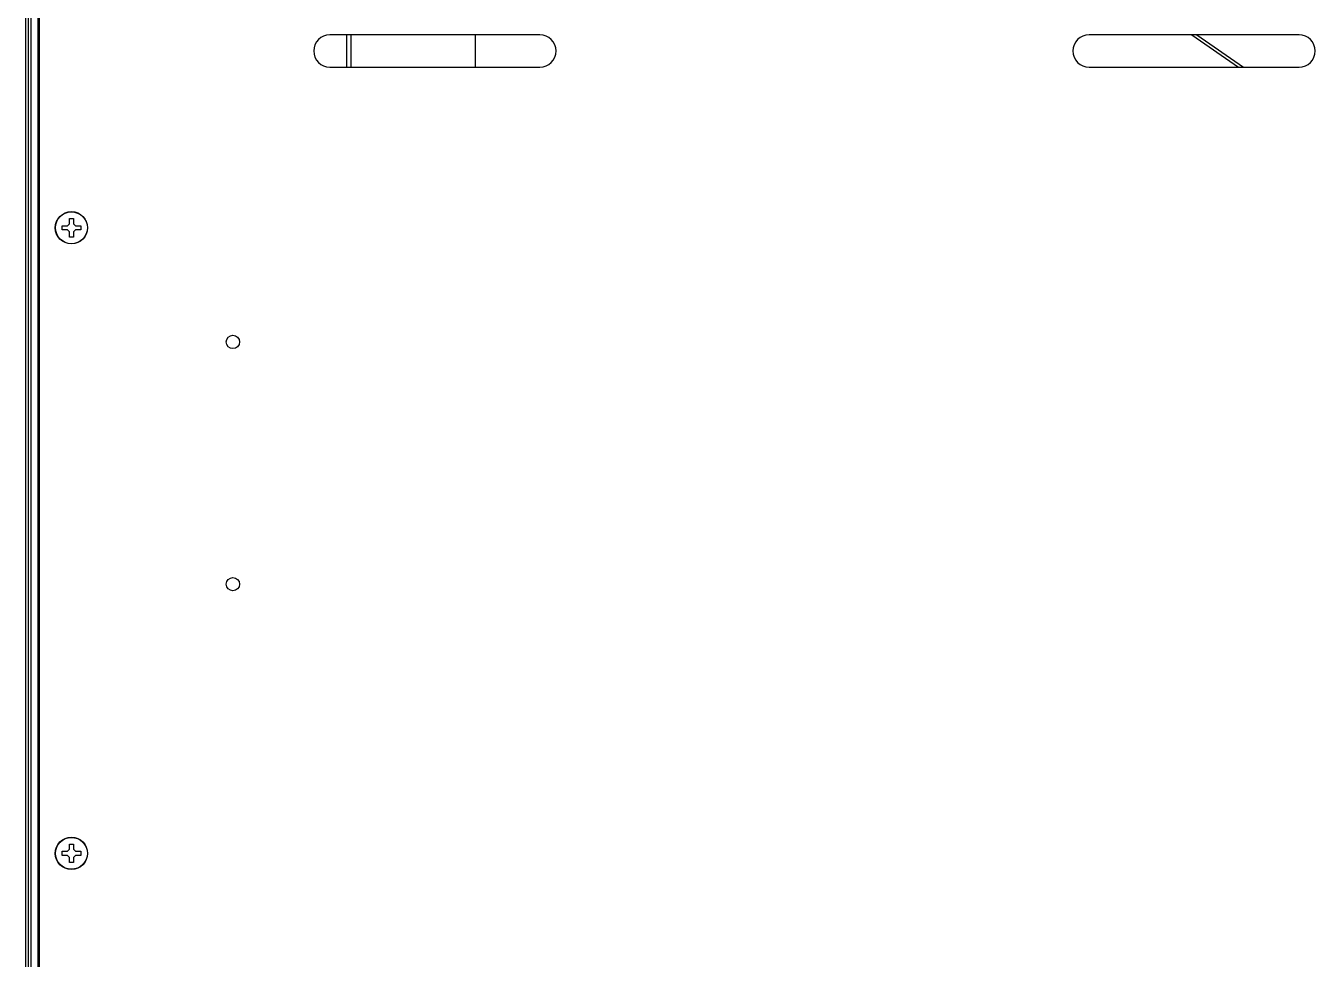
# Model space of a CAD drawing. Header units: millimetres. Extents: x -1319 to 3519, y -1539 to 2345.
# Drawn here: x 187.4 to 506.7, y 1861.5 to 2092.8 of the extents above; entities that cross this region are included whole.
import ezdxf

# ---------------------------------------------------------------- set-up
doc = ezdxf.new("R2010")
doc.units = ezdxf.units.MM
doc.header["$LTSCALE"] = 65.395
doc.layers.get('0').update_dxf_attribs({"linetype": 'CONTINUOUS'})

msp = doc.modelspace()

# ---------------------------------------------------------------- linework, layer by layer
at = {"linetype": 'Continuous'}
for p, q in [((188.66, 1456.04), (188.66, 2216.44)), ((187.36, 1454.44), (187.36, 2215.64)), ((187.36, 1454.44), (187.36, 2215.64)), ((188.05, 1457.44), (188.05, 2212.64)), ((190.46, 1591.78), (190.46, 2134.1)), ((190.66, 2133.67), (190.66, 1592.21)), ((314.66, 2090.54), (262.66, 2090.54)), ((266.86, 2082.54), (266.86, 2090.54)), ((267.86, 2090.54), (267.86, 2082.54)), ((298.66, 2090.54), (298.66, 2082.54)), ((502.66, 2090.54), (450.66, 2090.54)), ((476.1, 2090.54), (487.64, 2082.54)), ((477.35, 2090.54), (488.88, 2082.54)), ((262.66, 2082.54), (314.66, 2082.54)), ((450.66, 2082.54), (502.66, 2082.54)), ((197.66, 2043.24), (198.16, 2043.74)), ((198.16, 2043.74), (198.16, 2045.04)), ((198.16, 2045.04), (199.16, 2045.04)), ((199.16, 2045.04), (199.16, 2043.74)), ((199.16, 2043.74), (199.66, 2043.24)), ((196.36, 2042.24), (196.36, 2043.24)), ((196.36, 2043.24), (197.66, 2043.24)), ((197.66, 2042.24), (196.36, 2042.24)), ((198.16, 2041.74), (197.66, 2042.24)), ((198.16, 2040.44), (198.16, 2041.74)), ((199.16, 2040.44), (198.16, 2040.44)), ((199.66, 2042.24), (199.16, 2041.74)), ((199.16, 2041.74), (199.16, 2040.44)), ((199.66, 2043.24), (200.96, 2043.24)), ((200.96, 2042.24), (199.66, 2042.24)), ((200.96, 2043.24), (200.96, 2042.24)), ((196.36, 1887.24), (196.36, 1888.24)), ((196.36, 1888.24), (197.66, 1888.24)), ((197.66, 1887.24), (196.36, 1887.24)), ((197.66, 1888.24), (198.16, 1888.74)), ((198.16, 1886.74), (197.66, 1887.24)), ((198.16, 1888.74), (198.16, 1890.04)), ((198.16, 1890.04), (199.16, 1890.04)), ((199.16, 1890.04), (199.16, 1888.74)), ((199.16, 1888.74), (199.66, 1888.24)), ((199.66, 1887.24), (199.16, 1886.74)), ((199.66, 1888.24), (200.96, 1888.24)), ((200.96, 1887.24), (199.66, 1887.24)), ((200.96, 1888.24), (200.96, 1887.24)), ((198.16, 1885.44), (198.16, 1886.74)), ((199.16, 1885.44), (198.16, 1885.44)), ((199.16, 1886.74), (199.16, 1885.44))]:
    msp.add_line(p, q, dxfattribs=at)
for centre, radius in [((198.66, 2042.74), 4), ((198.66, 2042.74), 3.95), ((238.66, 2014.44), 1.65), ((238.66, 1954.44), 1.65), ((198.66, 1887.74), 4), ((198.66, 1887.74), 3.95)]:
    msp.add_circle(centre, radius, dxfattribs=at)
for centre, start, end in [((262.66, 2086.54), 90, 270), ((314.66, 2086.54), 270, 90), ((450.66, 2086.54), 90, 270), ((502.66, 2086.54), 270, 90)]:
    msp.add_arc(centre, 4, start, end, dxfattribs=at)

doc.saveas('drawing.dxf')
